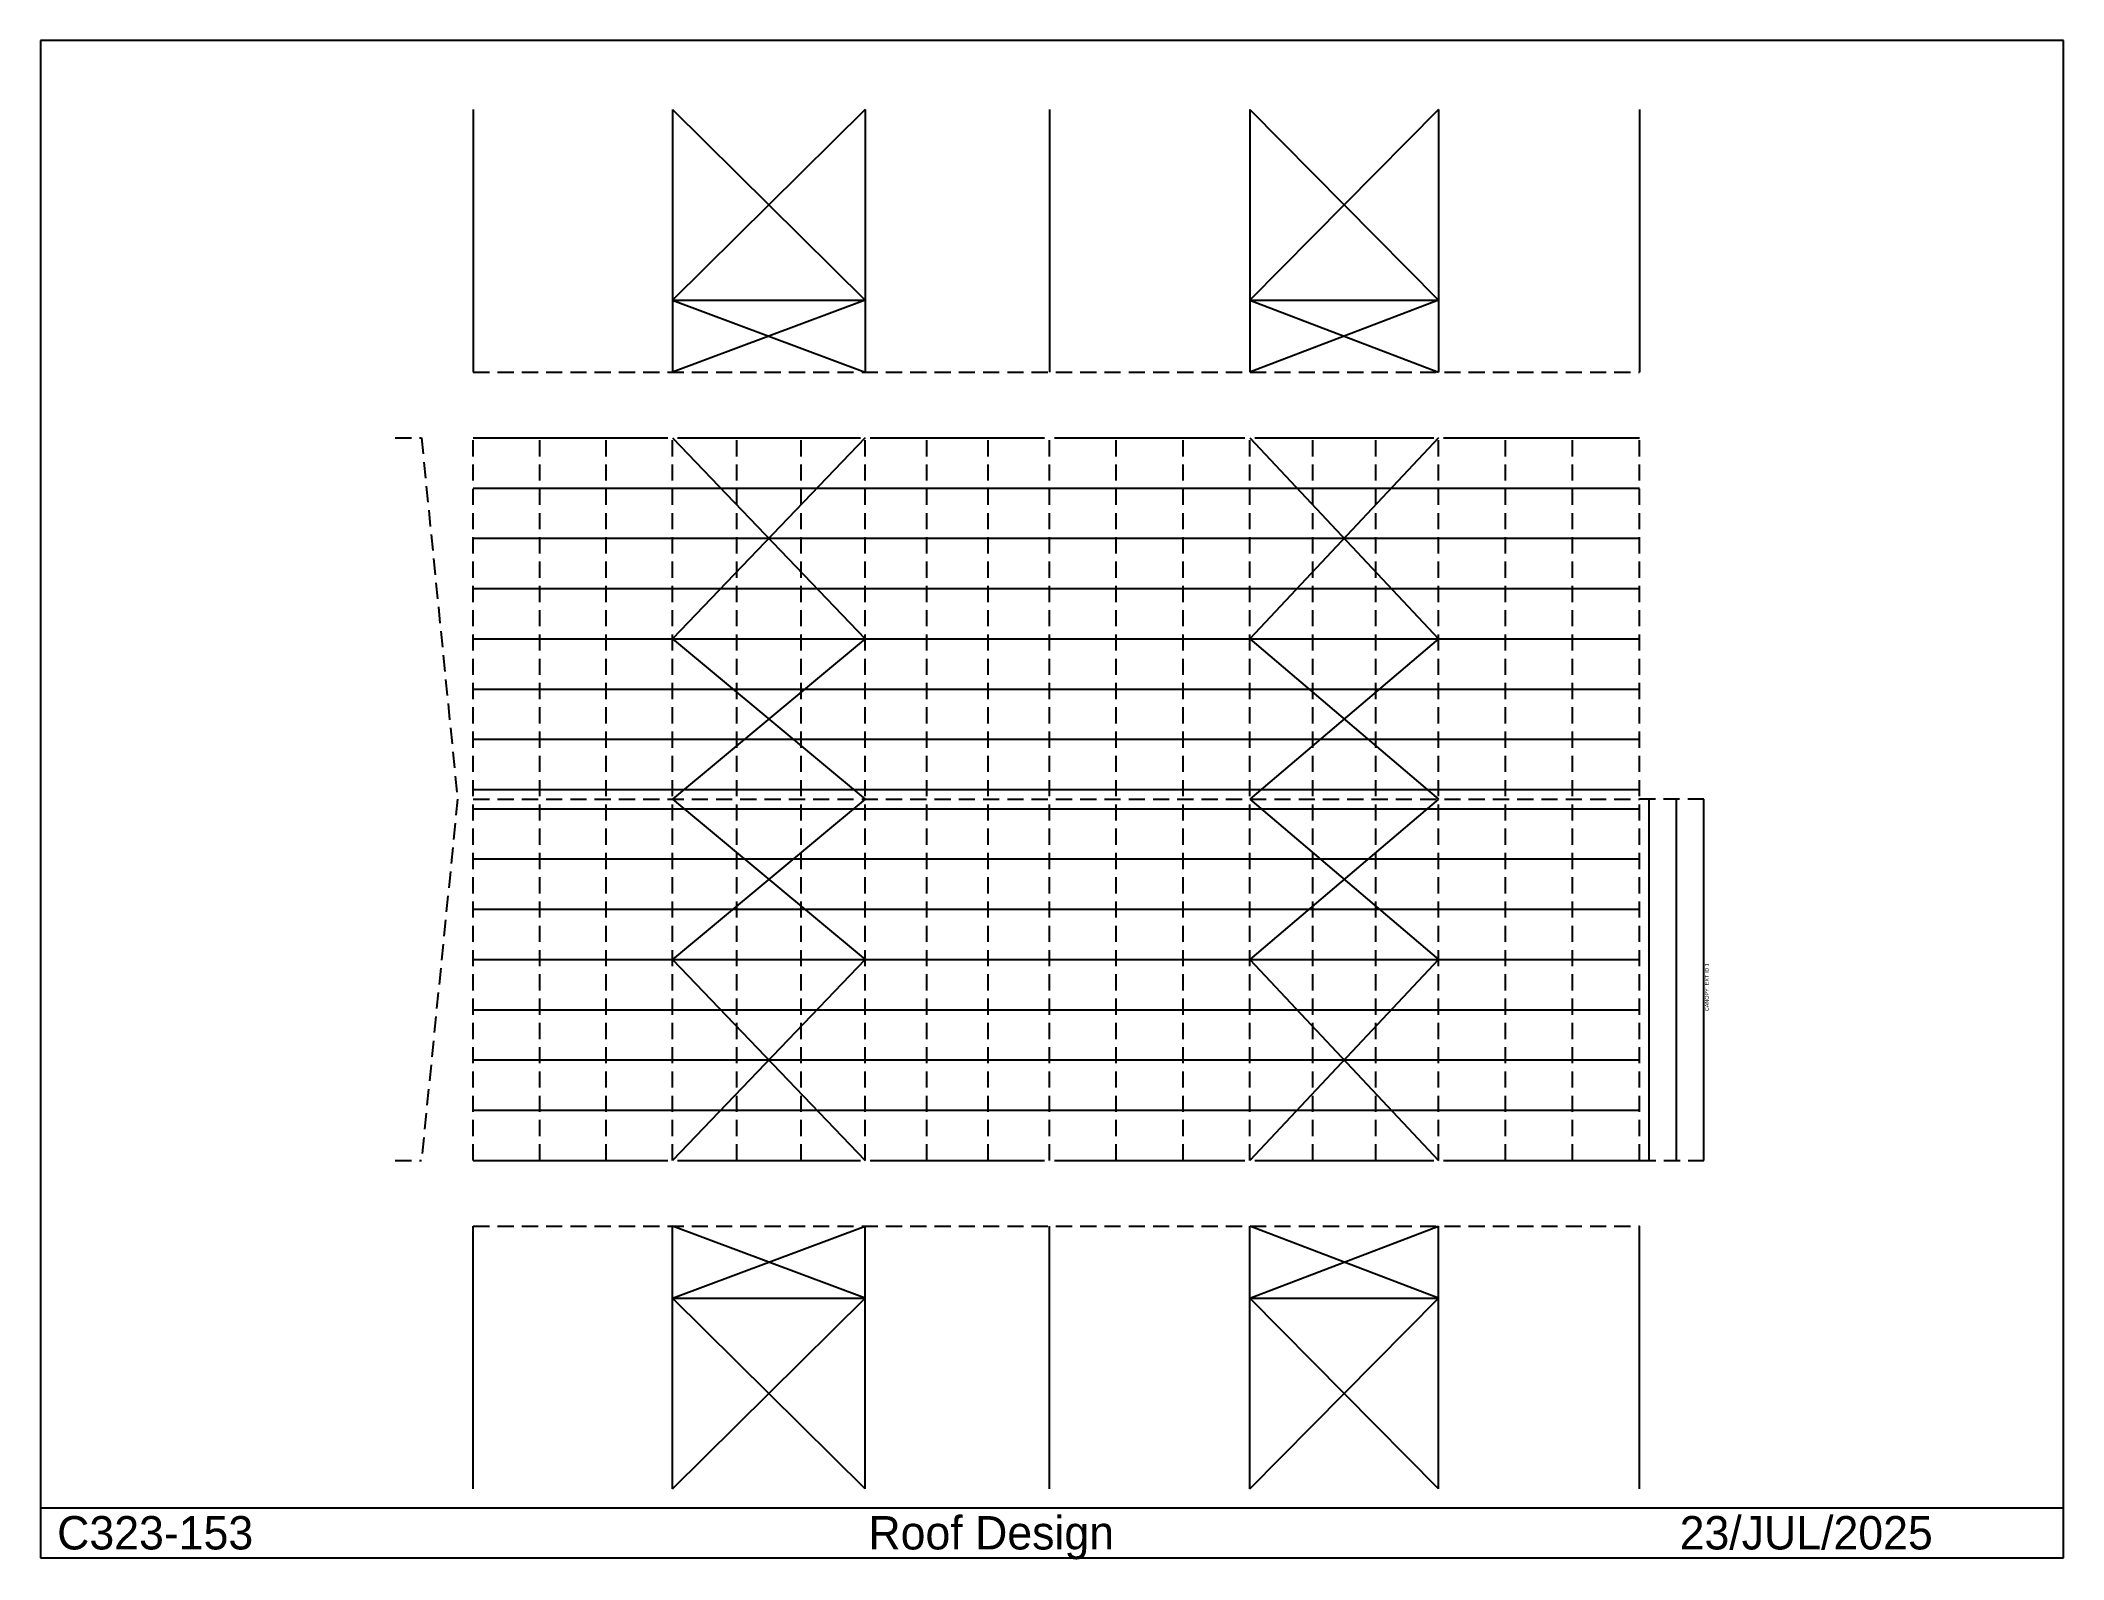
# Model space of a CAD drawing. Extents: x -13459 to 49453, y -12411 to 34827.
import ezdxf

# ---------------------------------------------------------------- set-up
doc = ezdxf.new("R2010")
doc.units = 0
doc.linetypes.add('CONTIN', pattern=[0])
doc.linetypes.add('DASHED', pattern=[754.95, 503.3, -251.65])
doc.layers.get('0').update_dxf_attribs({"linetype": 'CONTIN'})
for name, color, linetype in [('10', 7, 'CONTIN'), ('2', 7, 'CONTIN'), ('21', 7, 'CONTIN'), ('22', 7, 'DASHED'), ('23', 7, 'DASHED'), ('3', 7, 'CONTIN'), ('6', 5, 'DASHED'), ('7', 5, 'CONTIN'), ('8', 5, 'DASHED')]:
    doc.layers.add(name, color=color, linetype=linetype)

msp = doc.modelspace()

# ---------------------------------------------------------------- linework, layer by layer
for p, q in [((49453.445, 34827.25), (-13459.221, 34827.25)), ((-13459.221, 34827.25), (-13459.221, -12357.25)), ((49453.445, -12357.25), (49453.445, 34827.25)), ((-13459.221, -10800.161), (49453.445, -10800.161)), ((-13459.221, -12357.25), (49453.445, -12357.25))]:
    msp.add_line(p, q)
at = {"layer": '10'}
msp.add_line((38270.004, -0.001), (38270.004, 11234.999), dxfattribs=at)
at = {"layer": '2'}
for p, q in [((6200, 26752.498), (12190, 26752.498)), ((24150, 26752.498), (30019.998, 26752.498)), ((0, 22470), (6047.6, 22470)), ((6352.4, 22470), (12037.6, 22470)), ((12342.399, 22470), (17767.6, 22470)), ((18072.4, 22470), (23997.6, 22470)), ((24302.398, 22470), (29867.6, 22470)), ((30172.398, 22470), (36270, 22470)), ((0, 20907.645), (6200, 20907.645)), ((6200, 20907.645), (12190, 20907.645)), ((12190, 20907.645), (17920, 20907.645)), ((17920, 20907.645), (24150, 20907.645)), ((24150, 20907.645), (30019.998, 20907.645)), ((30019.998, 20907.645), (36270, 20907.645)), ((0, 19345.289), (6200, 19345.289)), ((6200, 19345.289), (12190, 19345.289)), ((12190, 19345.289), (17920, 19345.289)), ((17920, 19345.289), (24150, 19345.289)), ((24150, 19345.289), (30019.998, 19345.289)), ((30019.998, 19345.289), (36270, 19345.289)), ((0, 17782.932), (6200, 17782.932)), ((6200, 17782.932), (12190, 17782.932)), ((12190, 17782.932), (17920, 17782.932)), ((17920, 17782.932), (24150, 17782.932)), ((24150, 17782.932), (30019.998, 17782.932)), ((30019.998, 17782.932), (36270, 17782.932)), ((0, 16220.578), (6200, 16220.578)), ((6200, 16220.578), (12190, 16220.578)), ((12190, 16220.578), (17920, 16220.578)), ((17920, 16220.578), (24150, 16220.578)), ((24150, 16220.578), (30019.998, 16220.578)), ((30019.998, 16220.578), (36270, 16220.578)), ((0, 14658.222), (6200, 14658.222)), ((6200, 14658.222), (12190, 14658.222)), ((12190, 14658.222), (17920, 14658.222)), ((17920, 14658.222), (24150, 14658.222)), ((24150, 14658.222), (30019.998, 14658.222)), ((30019.998, 14658.222), (36270, 14658.222)), ((0, 13095.866), (6200, 13095.866)), ((6200, 13095.866), (12190, 13095.866)), ((12190, 13095.866), (17920, 13095.866)), ((17920, 13095.866), (24150, 13095.866)), ((24150, 13095.866), (30019.998, 13095.866)), ((30019.998, 13095.866), (36270, 13095.866)), ((0, 11533.512), (6200, 11533.512)), ((6200, 11533.512), (12190, 11533.512)), ((12190, 11533.512), (17920, 11533.512)), ((17920, 11533.512), (24150, 11533.512)), ((24150, 11533.512), (30019.998, 11533.512)), ((30019.998, 11533.512), (36270, 11533.512)), ((0, 10936.489), (6200, 10936.489)), ((6200, 10936.489), (12190, 10936.489)), ((12190, 10936.489), (17920, 10936.489)), ((17920, 10936.489), (24150, 10936.489)), ((24150, 10936.489), (30019.998, 10936.489)), ((30019.998, 10936.489), (36270, 10936.489)), ((36570, 0), (36570.004, 11235)), ((37420, 0), (37420.004, 11235)), ((0, 9374.133), (6200, 9374.133)), ((6200, 9374.133), (12190, 9374.133)), ((12190, 9374.133), (17920, 9374.133)), ((17920, 9374.133), (24150, 9374.133)), ((24150, 9374.133), (30019.998, 9374.133)), ((30019.998, 9374.133), (36270, 9374.133)), ((0, 7811.777), (6200, 7811.777)), ((6200, 7811.777), (12190, 7811.777)), ((12190, 7811.777), (17920, 7811.777)), ((17920, 7811.777), (24150, 7811.777)), ((24150, 7811.777), (30019.998, 7811.777)), ((30019.998, 7811.777), (36270, 7811.777)), ((0, 6249.422), (6200, 6249.422)), ((6200, 6249.422), (12190, 6249.422)), ((12190, 6249.422), (17920, 6249.422)), ((17920, 6249.422), (24150, 6249.422)), ((24150, 6249.422), (30019.998, 6249.422)), ((30019.998, 6249.422), (36270, 6249.422)), ((0, 4687.066), (6200, 4687.066)), ((6200, 4687.066), (12190, 4687.066)), ((12190, 4687.066), (17920, 4687.066)), ((17920, 4687.066), (24150, 4687.066)), ((24150, 4687.066), (30019.998, 4687.066)), ((30019.998, 4687.066), (36270, 4687.066)), ((0, 3124.711), (6200, 3124.711)), ((6200, 3124.711), (12190, 3124.711)), ((12190, 3124.711), (17920, 3124.711)), ((17920, 3124.711), (24150, 3124.711)), ((24150, 3124.711), (30019.998, 3124.711)), ((30019.998, 3124.711), (36270, 3124.711)), ((0, 1562.356), (6200, 1562.356)), ((6200, 1562.356), (12190, 1562.356)), ((12190, 1562.356), (17920, 1562.356)), ((17920, 1562.356), (24150, 1562.356)), ((24150, 1562.356), (30019.998, 1562.356)), ((30019.998, 1562.356), (36270, 1562.356)), ((0, 0), (6047.6, 0)), ((6352.4, 0), (12037.6, 0)), ((12342.399, 0), (17767.6, 0)), ((18072.4, 0), (23997.6, 0)), ((24302.398, 0), (29867.6, 0)), ((30172.398, 0), (36270, 0)), ((6200, -4282.5), (12190, -4282.5)), ((24150, -4282.5), (30019.998, -4282.5))]:
    msp.add_line(p, q, dxfattribs=at)
at = {"layer": '22'}
for p, q in [((-2428.179, 22470), (-1611.179, 22470)), ((-1611.179, 22470), (-487.68, 11235)), ((-487.68, 11235), (-1611.179, 0)), ((-2428.179, 0), (-1611.179, 0))]:
    msp.add_line(p, q, dxfattribs=at)
at = {"layer": '23'}
for p, q in [((0, 0), (0, 22470)), ((6200, 0), (6200, 22470)), ((12190, 0), (12190, 22470)), ((17920, 0), (17920, 22470)), ((24150, 0), (24150, 22470)), ((30019.998, 0), (30019.998, 22470)), ((36270, 0), (36270, 22470))]:
    msp.add_line(p, q, dxfattribs=at)
at = {"layer": '3'}
for p, q in [((6200, 32682.5), (12190, 26752.498)), ((12190, 32682.5), (6200, 26752.498)), ((24150, 32682.5), (30019.998, 26752.498)), ((30019.998, 32682.5), (24150, 26752.498)), ((6200, 26752.498), (12190, 24512.498)), ((12190, 26752.498), (6200, 24512.498)), ((24150, 26752.498), (30019.998, 24512.498)), ((30019.998, 26752.498), (24150, 24512.498)), ((6200, 22470), (12190, 16220.578)), ((12190, 22470), (6200, 16220.578)), ((24150, 22470), (30019.998, 16220.578)), ((30019.998, 22470), (24150, 16220.578)), ((6200, 16220.578), (12190, 11235)), ((12190, 16220.578), (6200, 11235)), ((24150, 16220.578), (30019.998, 11235)), ((30019.998, 16220.578), (24150, 11235)), ((6200, 11235), (12190, 6249.422)), ((12190, 11235), (6200, 6249.422)), ((24150, 11235), (30019.998, 6249.422)), ((30019.998, 11235), (24150, 6249.422)), ((6200, 6249.422), (12190, 0)), ((12190, 6249.422), (6200, 0)), ((24150, 6249.422), (30019.998, 0)), ((30019.998, 6249.422), (24150, 0)), ((6200, -4282.5), (12190, -2042.5)), ((12190, -4282.5), (6200, -2042.5)), ((24150, -4282.5), (30019.998, -2042.5)), ((30019.998, -4282.5), (24150, -2042.5)), ((6200, -10212.499), (12190, -4282.5)), ((12190, -10212.499), (6200, -4282.5)), ((24150, -10212.499), (30019.998, -4282.5)), ((30019.998, -10212.499), (24150, -4282.5))]:
    msp.add_line(p, q, dxfattribs=at)
at = {"layer": '6'}
for p, q in [((2066.667, 0), (2066.667, 22470)), ((4133.333, 0), (4133.333, 22470)), ((8196.666, 0), (8196.666, 22470)), ((10193.333, 0), (10193.333, 22470)), ((14099.999, 0), (14099.999, 22470)), ((16010, 0), (16010, 22470)), ((19996.668, 0), (19996.668, 22470)), ((22073.334, 0), (22073.334, 22470)), ((26106.666, 0), (26106.666, 22470)), ((28063.332, 0), (28063.332, 22470)), ((32103.332, 0), (32103.332, 22470)), ((34186.664, 0), (34186.664, 22470))]:
    msp.add_line(p, q, dxfattribs=at)
at = {"layer": '7'}
for p, q in [((0, 32682.5), (0, 24512.498)), ((6200, 32682.5), (6200, 24512.498)), ((12190, 32682.5), (12190, 24512.498)), ((17920, 32682.5), (17920, 24512.498)), ((24150, 32682.5), (24150, 24512.498)), ((30019.998, 32682.5), (30019.998, 24512.498)), ((36270, 32682.5), (36270, 24512.498)), ((0, -10212.499), (0, -2042.5)), ((6200, -10212.499), (6200, -2042.5)), ((12190, -10212.499), (12190, -2042.5)), ((17920, -10212.499), (17920, -2042.5)), ((24150, -10212.499), (24150, -2042.5)), ((30019.998, -10212.499), (30019.998, -2042.5)), ((36270, -10212.499), (36270, -2042.5))]:
    msp.add_line(p, q, dxfattribs=at)
at = {"layer": '8'}
for p, q in [((0, 24512.498), (36270, 24512.498)), ((0, 11235), (36270, 11235)), ((38270.004, 11234.999), (36270.004, 11235)), ((36270, 0), (38270.004, -0.001)), ((0, -2042.5), (36270, -2042.5))]:
    msp.add_line(p, q, dxfattribs=at)

# ---------------------------------------------------------------- texts
for s, p in [('C323-153', (-12940.191, -12097.735)), ('Roof Design', (12287.788, -12097.735)), ('23/JUL/2025', (37515.766, -12097.735))]:
    msp.add_text(s, height=1038.059).set_placement(p)
at = {"layer": '21'}
msp.add_text('CANOPY: EXT ID 1', height=121.92, rotation=90, dxfattribs=at).set_placement((38422.402, 4642.14))

doc.saveas('drawing.dxf')
